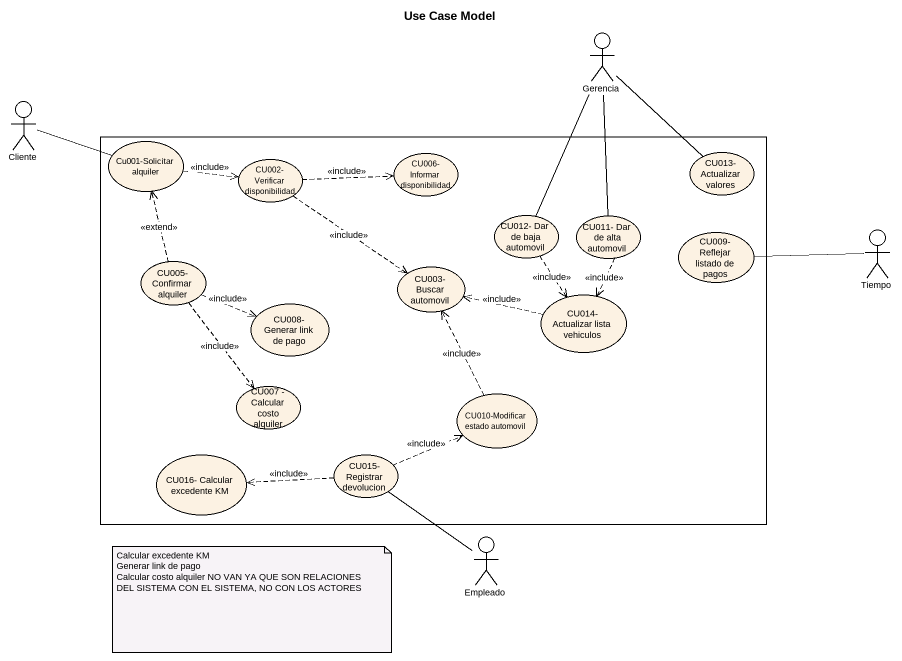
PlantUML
@startuml
title Use Case Model
actor Gerencia
actor Cliente
rectangle " " as rectangle1 {
  usecase "Cu001-Solicitar alquiler" as Cu001_Solicitar_alquiler
  usecase "CU002- Verificar disponibilidad" as CU002_Verificar
  usecase "CU006- Informar disponibilidad" as CU006_Informar
  usecase "CU013- Actualizar valores" as CU013_Actualizar_valores
  usecase "CU012- Dar de baja automovil" as CU012_Dar_de_baja_automovil
  usecase "CU011- Dar de alta automovil" as CU011_Dar_de_alta_automovil
  usecase "CU009- Reflejar listado de pagos" as CU009_Reflejar_listado_de
  usecase "CU005- Confirmar alquiler" as CU005_Confirmar_alquiler
  usecase "CU003- Buscar automovil" as CU003_Buscar_automovil
  usecase "CU008- Generar link de pago" as CU008_Generar_link_de_pago
  usecase "CU014- Actualizar lista vehiculos" as CU014_Actualizar_lista
  usecase "CU007 - Calcular costo alquiler" as CU007_Calcular_costo
  usecase "CU010-Modificar estado automovil" as CU010_Modificar_estado
  usecase "CU016- Calcular excedente KM" as CU016_Calcular_excedente_KM
  usecase "CU015- Registrar devolucion" as CU015_Registrar_devolucion
}
actor Tiempo
actor Empleado
Gerencia -- CU013_Actualizar_valores
Gerencia -- CU012_Dar_de_baja_automovil
Gerencia -- CU011_Dar_de_alta_automovil
Cliente -right- Cu001_Solicitar_alquiler
Cu001_Solicitar_alquiler .right.> CU002_Verificar : <<include>>
CU002_Verificar .right.> CU006_Informar : <<include>>
CU002_Verificar ..> CU003_Buscar_automovil : <<include>>
CU012_Dar_de_baja_automovil ..> CU014_Actualizar_lista : <<include>>
CU011_Dar_de_alta_automovil ..> CU014_Actualizar_lista : <<include>>
Tiempo -left- CU009_Reflejar_listado_de
CU005_Confirmar_alquiler .up.> Cu001_Solicitar_alquiler : <<extend>>
CU005_Confirmar_alquiler .right.> CU008_Generar_link_de_pago : <<include>>
CU005_Confirmar_alquiler ..> CU007_Calcular_costo : <<include>>
CU014_Actualizar_lista .left.> CU003_Buscar_automovil : <<include>>
CU010_Modificar_estado .up.> CU003_Buscar_automovil : <<include>>
CU015_Registrar_devolucion .right.> CU010_Modificar_estado : <<include>>
CU015_Registrar_devolucion .left.> CU016_Calcular_excedente_KM : <<include>>
Empleado -up- CU015_Registrar_devolucion
note as N1
  Calcular excedente KM
  Generar link de pago
  Calcular costo alquiler NO VAN YA QUE SON RELACIONES DEL SISTEMA CON EL SISTEMA, NO CON LOS ACTORES
end note
@enduml
